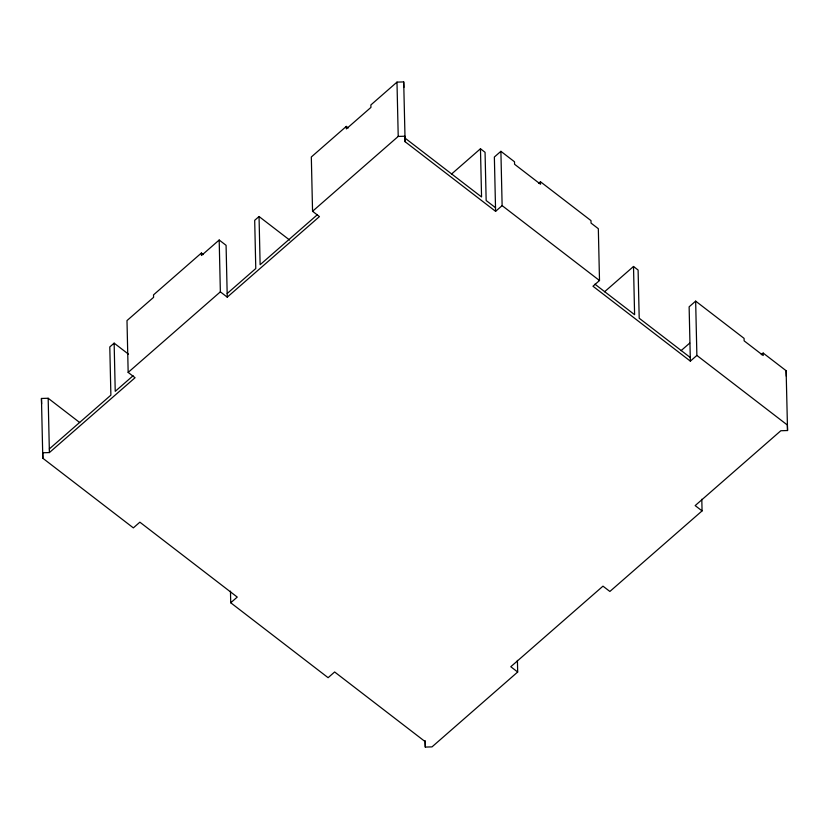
<?xml version="1.0" encoding="UTF-8"?>
<svg xmlns="http://www.w3.org/2000/svg" width="829" height="829" viewBox="0 0 829 829"><rect width="100%" height="100%" fill="white"/><g stroke="black" fill="none" stroke-linecap="round" stroke-linejoin="round"><path stroke-width="1.24" d="M203.364 254.555L201.395 253.032L153.531 294.865L153.583 297.342L126.992 320.585L128.163 372.408L135.065 377.713L49.398 452.572L42.683 452.769L42.87 458.282L133.345 527.876L139.873 522.177L237.249 597.077L230.731 602.776L328.108 677.687L334.636 671.977L425.111 741.582L425.298 747.084L432.013 746.877L517.679 672.018L517.41 660.381M348.263 127.935L346.294 126.412L311.321 156.982L312.554 211.281L319.445 216.587L227.25 297.155L220.359 291.849L219.188 240.016L226.079 245.322L227.25 297.155M403.889 87.418L403.702 81.916L396.987 82.123L370.884 104.931L370.936 107.407L346.356 128.899L346.294 126.412M219.188 240.016L201.457 255.519L201.395 253.032M128.422 354.128L114.143 343.144L109.791 346.936L110.879 395.153L49.315 448.955M289.653 240.068L259.042 216.524L254.69 220.327L255.778 268.534L227.177 293.528M128.163 372.408L220.359 291.849M312.554 211.281L398.221 136.422L404.935 136.225L405.112 141.728L495.597 211.333L502.125 205.623L500.892 151.313L514.508 161.79L514.571 164.266L540.539 184.245L540.477 181.769L590.994 220.618L591.046 223.105L598.331 228.7L599.502 280.534L592.973 286.233L690.36 361.133L696.878 355.434L695.655 301.124L744.079 338.377L744.141 340.854L763.208 355.527L763.157 353.05L786.13 370.718L786.317 376.231M133.096 375.734L115.231 391.35L114.143 343.144M317.424 214.67L260.13 264.731L259.042 216.524M451.484 174.09L480.468 148.764L485.058 152.298L486.157 200.504L495.514 207.706M500.892 151.313L494.364 157.023L495.597 211.333M538.612 183.396L540.477 181.769M604.528 291.808L633.511 266.482L638.102 270.026L639.2 318.232L690.277 357.517M695.655 301.124L689.127 306.823L690.36 361.133M681.055 350.667L689.749 343.071M761.291 354.677L763.157 353.05M701.8 499.255L702.07 510.902L609.875 591.46L602.973 586.155L510.788 666.723L517.679 672.018M42.683 452.769L41.45 398.469L48.165 398.262L79.677 422.51M786.13 370.718L787.55 430.531L780.835 430.738L695.168 505.597L702.07 510.902M502.125 205.623L599.502 280.534M696.878 355.434L787.363 425.028L787.55 430.531M405.039 138.111L481.556 196.97L480.468 148.764M594.932 284.181L634.599 314.699L633.511 266.482M41.45 398.469L41.637 403.972M425.153 740.618L425.298 747.084M403.702 81.916L405.112 141.728M396.987 82.123L398.221 136.422M230.462 591.139L230.731 602.776M48.165 398.262L49.398 452.572M42.745 453.1L42.87 458.282"/></g></svg>
